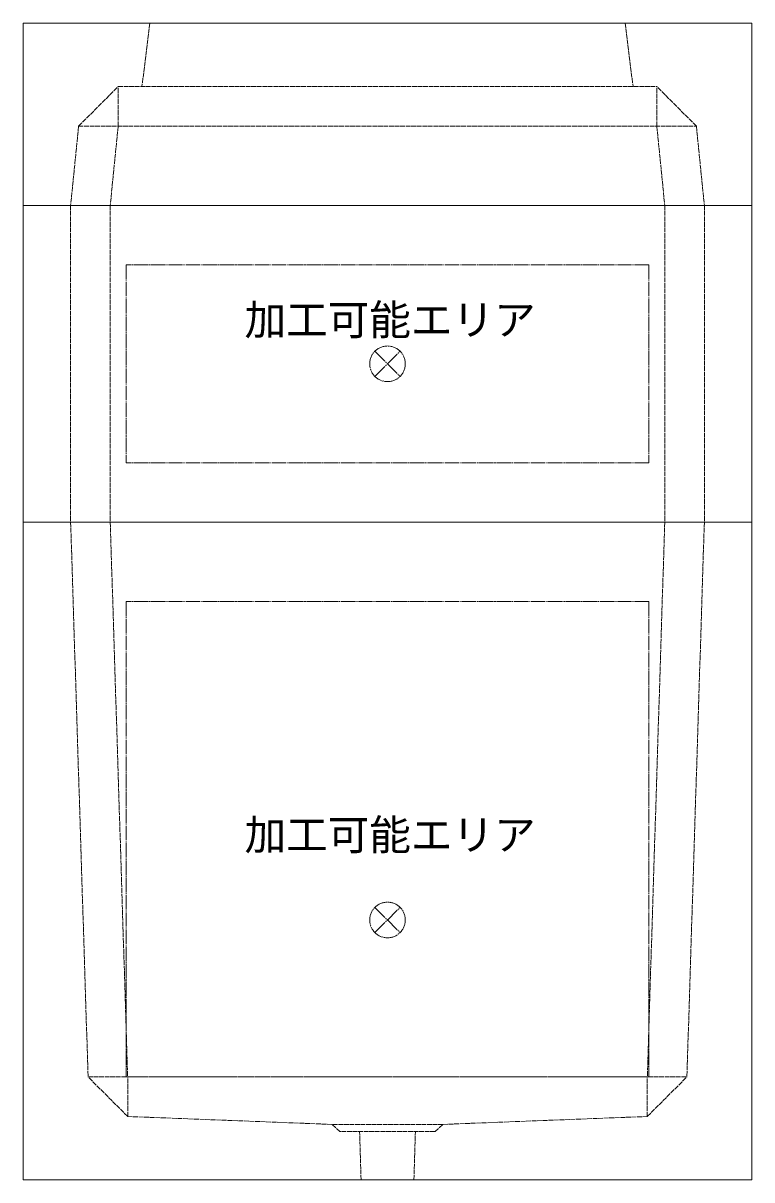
# Model space of a CAD drawing. Units: millimetres, scale not verified. Extents: x -3712 to 3712, y -2625 to 2625.
# Drawn here: x -498 to 422, y -1695 to -235 of the extents above; entities that cross this region are included whole.
import ezdxf
from ezdxf.enums import TextEntityAlignment as Align

# ---------------------------------------------------------------- set-up
doc = ezdxf.new("R2010")
doc.units = ezdxf.units.MM
doc.header["$LTSCALE"] = 10
doc.linetypes.add('LONG_DASHED1', pattern=[7, 6, -1])
doc.linetypes.add('LONG_DOUBLE_CHAIN', pattern=[21.8, 18, -1, 0.6, -0.6, 0.6, -1])
doc.layers.add('0-8_D-STR', color=7, linetype='LONG_DASHED1', lineweight=9)
doc.layers.add('0-A_D-STR-STR5', color=1, linetype='LONG_DOUBLE_CHAIN', lineweight=9)
doc.styles.add('ＭＳ ゴシック', font='')
doc.styles.get('ＭＳ ゴシック').set_extended_font_data('MS Gothic')

# ---------------------------------------------------------------- blocks, each defined once
blk = doc.blocks.new('A$C2C6B650F')
at = {"layer": '0-8_D-STR', "linetype": 'Continuous'}
for p, q in [((-4600, 0), (-4600, 2300)), ((-4600, 2300), (4600, 2300)), ((4600, 2300), (4600, 0)), ((-4600, 0), (4600, 0))]:
    blk.add_line(p, q, dxfattribs=at)
at = {"layer": '0-8_D-STR'}
for p, q in [((-3000, 2300), (-3100, 1500)), ((3000, 2300), (3100, 1500)), ((-3900, 1000), (-3400, 1500)), ((-3400, 1500), (3400, 1500)), ((-3400, 1000), (-3400, 1500)), ((3900, 1000), (3400, 1500)), ((3400, 1000), (3400, 1500)), ((-3900, 1000), (-4000, 0)), ((-3900, 1000), (3900, 1000)), ((-3400, 1000), (-3500, 0)), ((3400, 1000), (3500, 0)), ((3900, 1000), (4000, 0))]:
    blk.add_line(p, q, dxfattribs=at)
blk = doc.blocks.new('A$C24F371F0')
at = {"layer": '0-8_D-STR', "linetype": 'Continuous'}
for p, q in [((-4600, -4000), (-4600, 0)), ((4600, -4000), (-4600, -4000))]:
    blk.add_line(p, q, dxfattribs=at)
at = {"layer": '0-8_D-STR'}
for p, q in [((-4000, 0), (-4000, -4000)), ((-3500, 0), (-3500, -4000)), ((3500, 0), (3500, -4000)), ((4000, 0), (4000, -4000))]:
    blk.add_line(p, q, dxfattribs=at)
at = {"layer": '0-8_D-STR', "linetype": 'Continuous'}
blk.add_lwpolyline([(4600, -4000), (4600, 0), (-4600, 0)], dxfattribs=at)
at = {"layer": '0-A_D-STR-STR5'}
for p, q in [((3300, -750), (-3300, -750)), ((-3300, -750), (-3300, -3250)), ((3300, -750), (3300, -3250)), ((3300, -3250), (-3300, -3250))]:
    blk.add_line(p, q, dxfattribs=at)
blk = doc.blocks.new('A$C1C640AAB')
at = {"layer": '0-A_D-STR-STR5'}
for p, q in [((-159.1, -159.1), (159.1, 159.1)), ((-159.1, 159.1), (159.1, -159.1))]:
    blk.add_line(p, q, dxfattribs=at)
blk.add_circle((0, 0), 225, dxfattribs=at)
blk = doc.blocks.new('A$Cbf2581d1')
at = {"layer": '0-8_D-STR'}
blk.add_blockref('A$C24F371F0', (0, 0), dxfattribs=at)
at = {"layer": '0-A_D-STR-STR5'}
blk.add_blockref('A$C1C640AAB', (0, -2000), dxfattribs=at)
blk = doc.blocks.new('A$C23094946')
at = {"layer": '0-8_D-STR', "linetype": 'Continuous'}
for p, q in [((-4600, 0), (4600, 0)), ((-4600, -8300), (-4600, 0)), ((4600, -8300), (4600, 0)), ((-4600, -8300), (4600, -8300))]:
    blk.add_line(p, q, dxfattribs=at)
at = {"layer": '0-8_D-STR'}
for p, q in [((-4000, 0), (-3780, -7000)), ((-3500, 0), (-3280, -7000)), ((3500, 0), (3280, -7000)), ((4000, 0), (3780, -7000)), ((-3280, -7500), (-3780, -7000)), ((-3780, -7000), (3780, -7000)), ((-3280, -7500), (-3280, -7000)), ((3280, -7500), (3780, -7000)), ((3280, -7500), (3280, -7000)), ((-3280, -7500), (-700, -7600)), ((3280, -7500), (700, -7600)), ((-600, -7690), (-700, -7600)), ((700, -7600), (-700, -7600)), ((600, -7690), (-600, -7690)), ((-333, -8300), (-352, -7690)), ((333, -8300), (352, -7690)), ((600, -7690), (700, -7600))]:
    blk.add_line(p, q, dxfattribs=at)
at = {"layer": '0-A_D-STR-STR5'}
for p, q in [((3300, -1000), (3300, -7000)), ((3300, -1000), (3300, -7000)), ((3300, -7000), (-3300, -7000))]:
    blk.add_line(p, q, dxfattribs=at)
blk.add_lwpolyline([(3300, -1000), (-3300, -1000), (-3300, -7000)], dxfattribs=at)
blk.add_lwpolyline([(3300, -1000), (-3300, -1000), (-3300, -7000)], dxfattribs=at)
blk = doc.blocks.new('A$Ccc9104a1')
at = {"layer": '0-8_D-STR'}
blk.add_blockref('A$C23094946', (0, 0), dxfattribs=at)
at = {"layer": '0-A_D-STR-STR5'}
blk.add_blockref('A$C1C640AAB', (0, -5020), dxfattribs=at)

msp = doc.modelspace()

# ---------------------------------------------------------------- block references
at = {"layer": '0-8_D-STR', "xscale": 0.1, "yscale": 0.1}
for name, p in [('A$C2C6B650F', (-37.5, -465)), ('A$Cbf2581d1', (-37.5, -465)), ('A$Ccc9104a1', (-37.5, -865))]:
    msp.add_blockref(name, p, dxfattribs=at)

# ---------------------------------------------------------------- texts
at = {"layer": '0-A_D-STR-STR5', "style": 'ＭＳ ゴシック'}
for p in [(-217.98, -640.25), (-217.98, -1290.25)]:
    msp.add_text('加工可能エリア', height=38.49, dxfattribs=at).set_placement(p, align=Align.BOTTOM_LEFT)

doc.saveas('drawing.dxf')
